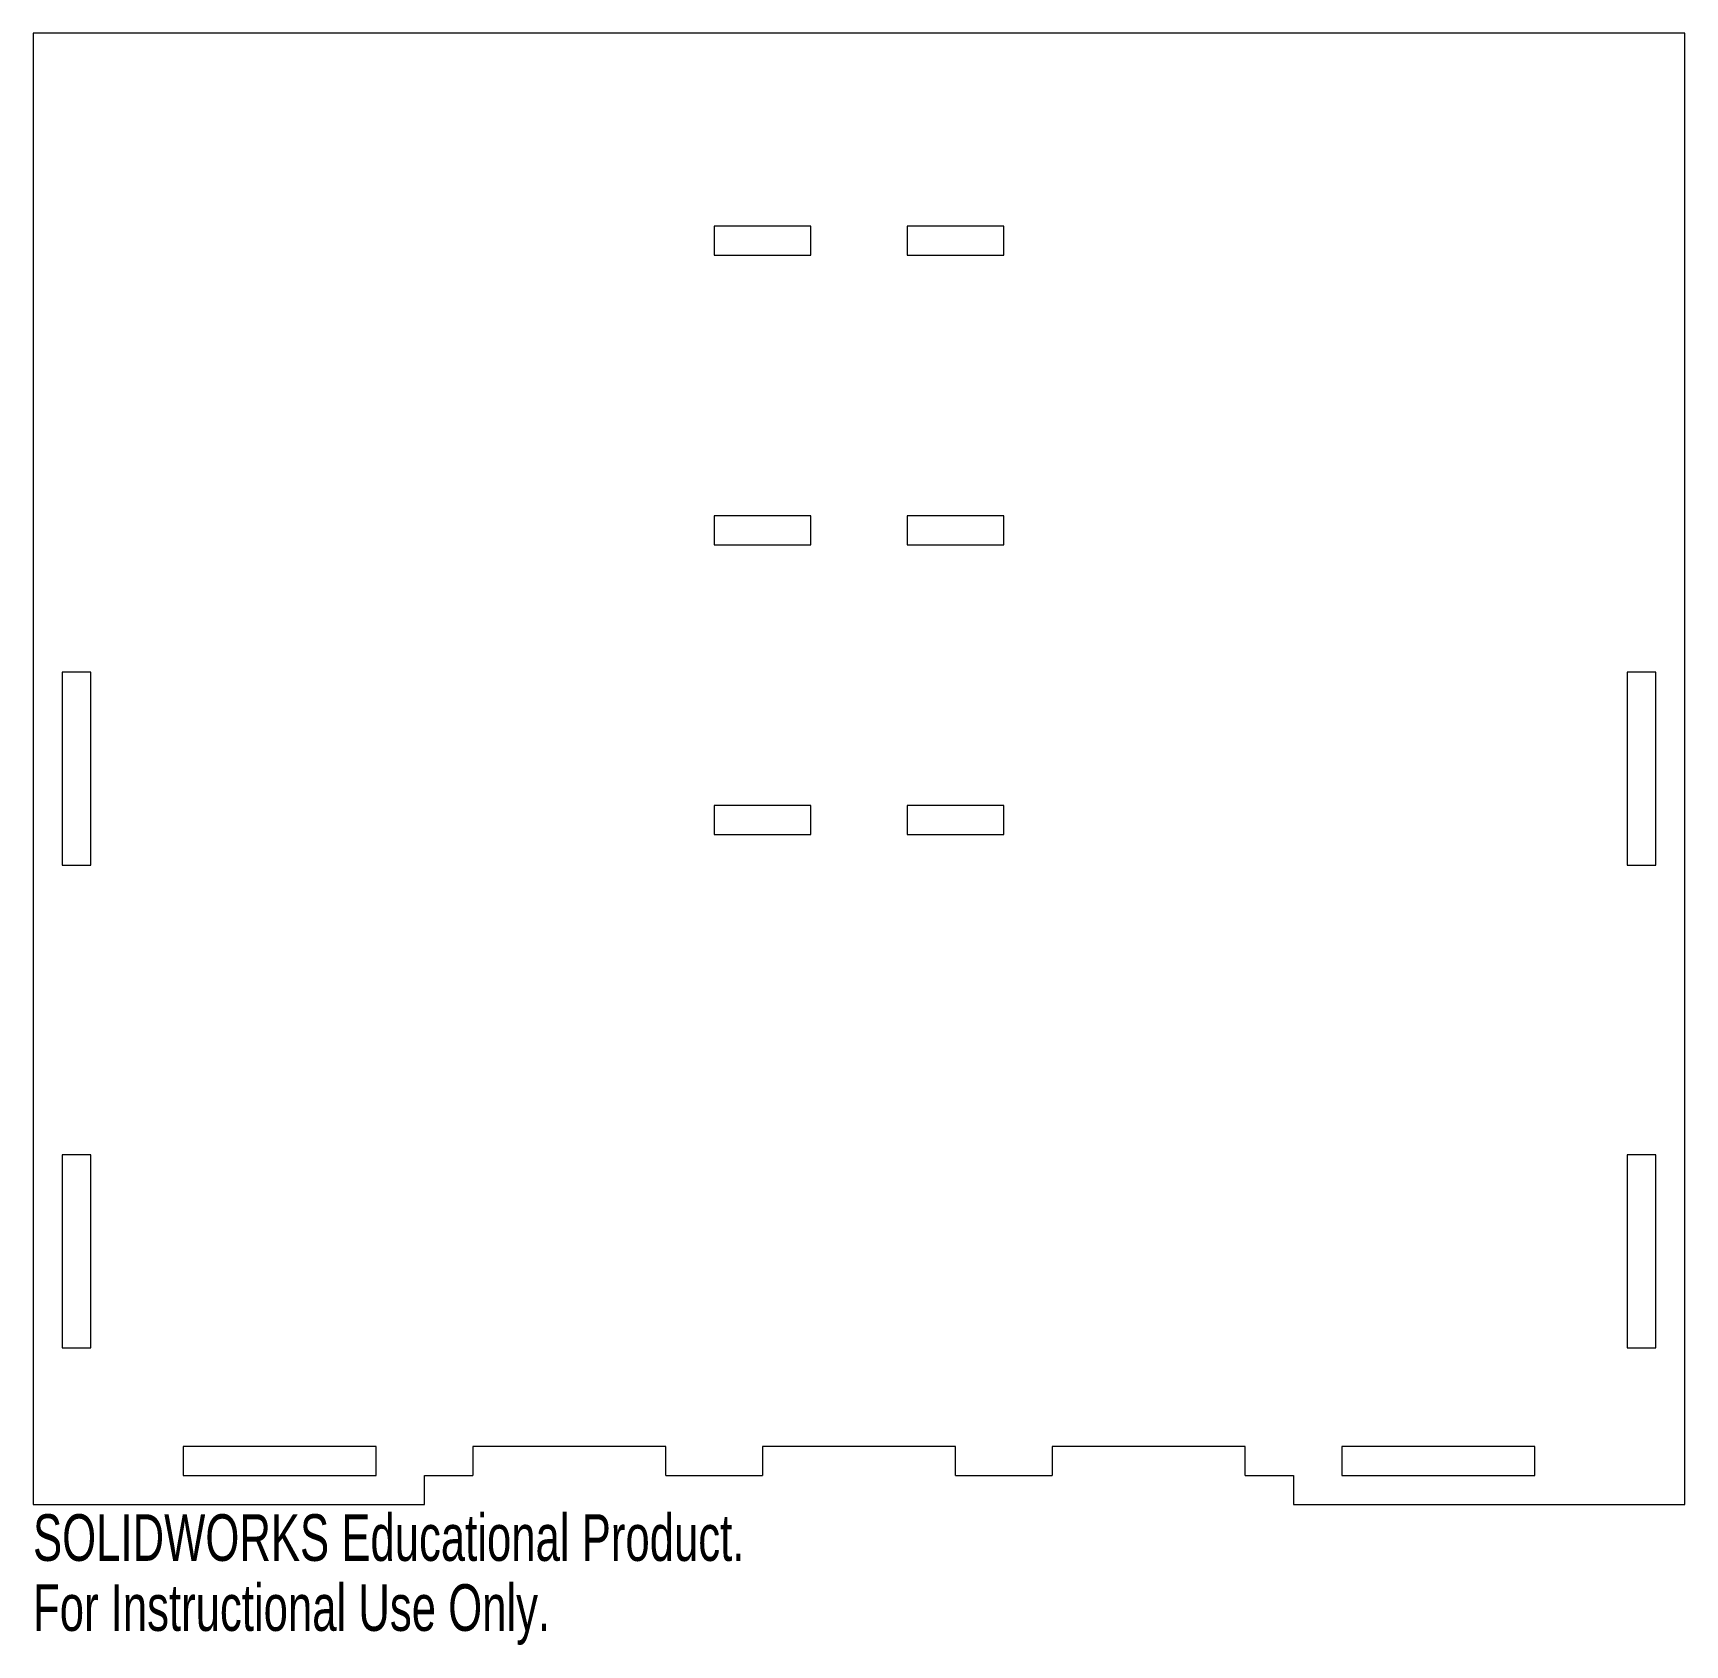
# Model space of a CAD drawing. Header units: millimetres. Extents: x -86 to 86, y -91 to 76.
import ezdxf

# ---------------------------------------------------------------- set-up
doc = ezdxf.new("R2010")
doc.units = ezdxf.units.MM
doc.styles.add('SLDTEXTSTYLE0', font='TXT', dxfattribs={"width": 0.7})

msp = doc.modelspace()

# ---------------------------------------------------------------- linework, layer by layer
at = {"color": 7, "linetype": 'Continuous', "lineweight": 15}
for p, q in [((85.55, 76.2), (-85.55, 76.2)), ((-85.55, 76.2), (-85.55, -76.2)), ((85.55, -76.2), (85.55, 76.2)), ((-5, 56.2), (-15, 56.2)), ((-15, 56.2), (-15, 53.2)), ((-5, 53.2), (-5, 56.2)), ((15, 56.2), (5, 56.2)), ((5, 56.2), (5, 53.2)), ((15, 53.2), (15, 56.2)), ((-15, 53.2), (-5, 53.2)), ((5, 53.2), (15, 53.2)), ((-5, 26.2), (-15, 26.2)), ((-15, 26.2), (-15, 23.2)), ((-5, 23.2), (-5, 26.2)), ((15, 26.2), (5, 26.2)), ((5, 26.2), (5, 23.2)), ((15, 23.2), (15, 26.2)), ((-15, 23.2), (-5, 23.2)), ((5, 23.2), (15, 23.2)), ((-82.55, 10), (-82.55, -10)), ((-79.55, 10), (-82.55, 10)), ((-79.55, -10), (-79.55, 10)), ((82.55, 10), (79.55, 10)), ((79.55, 10), (79.55, -10)), ((82.55, -10), (82.55, 10)), ((-5, -3.8), (-15, -3.8)), ((-15, -3.8), (-15, -6.8)), ((-5, -6.8), (-5, -3.8)), ((15, -3.8), (5, -3.8)), ((5, -3.8), (5, -6.8)), ((15, -6.8), (15, -3.8)), ((-15, -6.8), (-5, -6.8)), ((5, -6.8), (15, -6.8)), ((-82.55, -10), (-79.55, -10)), ((79.55, -10), (82.55, -10)), ((-82.55, -40), (-82.55, -60)), ((-79.55, -40), (-82.55, -40)), ((-79.55, -60), (-79.55, -40)), ((82.55, -40), (79.55, -40)), ((79.55, -40), (79.55, -60)), ((82.55, -60), (82.55, -40)), ((-82.55, -60), (-79.55, -60)), ((79.55, -60), (82.55, -60)), ((-50, -70.2), (-70, -70.2)), ((-70, -70.2), (-70, -73.2)), ((-50, -73.2), (-50, -70.2)), ((-20, -70.2), (-40, -70.2)), ((-40, -70.2), (-40, -73.2)), ((-20, -73.2), (-20, -70.2)), ((10, -70.2), (-10, -70.2)), ((-10, -70.2), (-10, -73.2)), ((10, -73.2), (10, -70.2)), ((40, -70.2), (20, -70.2)), ((20, -70.2), (20, -73.2)), ((40, -73.2), (40, -70.2)), ((50, -70.2), (50, -73.2)), ((70, -70.2), (50, -70.2)), ((70, -73.2), (70, -70.2)), ((-70, -73.2), (-50, -73.2)), ((-45, -76.2), (-45, -73.2)), ((-45, -73.2), (-40, -73.2)), ((-20, -73.2), (-10, -73.2)), ((10, -73.2), (20, -73.2)), ((40, -73.2), (45, -73.2)), ((45, -73.2), (45, -76.2)), ((50, -73.2), (70, -73.2)), ((-85.55, -76.2), (-45, -76.2)), ((45, -76.2), (85.55, -76.2))]:
    msp.add_line(p, q, dxfattribs=at)

# ---------------------------------------------------------------- texts
at = {"color": 7, "linetype": 'Continuous', "char_height": 4.8336, "attachment_point": 1, "style": 'SLDTEXTSTYLE0'}
for s, insert in [('SOLIDWORKS Educational Product.', (-85.55, -77.22)), ('For Instructional Use Only.', (-85.55, -84.47))]:
    msp.add_mtext(s, dxfattribs=dict(at, insert=insert))

doc.saveas('drawing.dxf')
